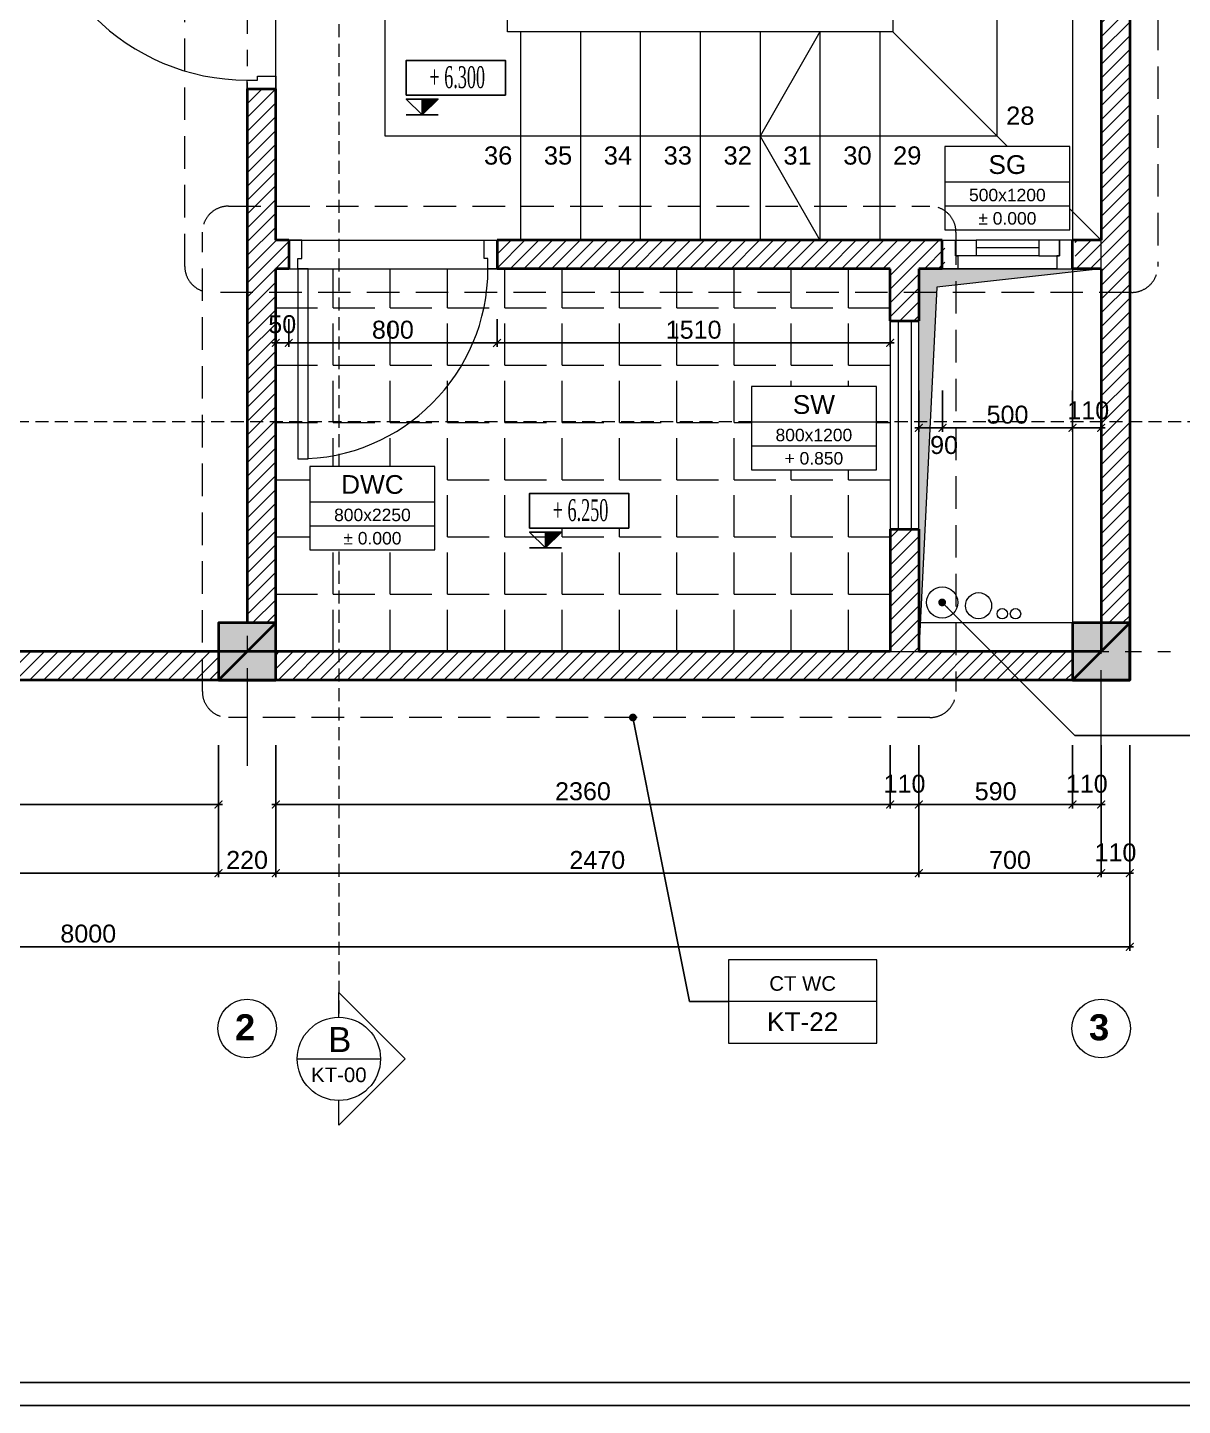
# Model space of a CAD drawing. Header units: millimetres. Extents: x 522695 to 636011, y 461124 to 505319.
# Drawn here: x 553908 to 558343, y 461124 to 466416 of the extents above; entities that cross this region are included whole.
import ezdxf
from ezdxf.enums import TextEntityAlignment as Align

# ---------------------------------------------------------------- set-up
doc = ezdxf.new("R2010")
doc.units = ezdxf.units.MM
doc.header["$LTSCALE"] = 500
doc.header["$MEASUREMENT"] = 0
doc.linetypes.add('CENTER2', pattern=[1.125, 0.75, -0.125, 0.125, -0.125])
doc.linetypes.add('DASHED2', pattern=[0.375, 0.25, -0.125])
doc.layers.get('0').update_dxf_attribs({"linetype": 'CONTINUOUS'})
doc.layers.get('DEFPOINTS').update_dxf_attribs({"color": 250, "linetype": 'CONTINUOUS'})
for name, color, linetype, lineweight in [('DH_CAT', 3, 'CONTINUOUS', 35), ('DH_HATCH', 250, 'CONTINUOUS', 5), ('DH_KHUAT', 149, 'DASHED2', 9), ('DH_KTHUOC', 8, 'CONTINUOUS', 5), ('DH_NOITHAT', 252, 'CONTINUOUS', 9), ('DH_TEXT', 4, 'CONTINUOUS', 13), ('DH_THAY', 4, 'CONTINUOUS', 13), ('DH_TRUC', 251, 'CENTER2', 5), ('TEXT', 3, 'CONTINUOUS', 25)]:
    doc.layers.add(name, color=color, linetype=linetype, lineweight=lineweight)
doc.layers.add('E_Thay', color=33, linetype='CONTINUOUS')
doc.layers.add('IN', color=5, linetype='CONTINUOUS')
doc.styles.add('arial', font='arial.ttf')
doc.styles.add('DH_ARIAL_B', font='arialbd.ttf')
doc.styles.add('DH_KITHUOC', font='arial.ttf')
doc.styles.add('ROMANSssss', font='vntimeh.shx', dxfattribs={"width": 0.55})
doc.dimstyles.new('DH_100s', dxfattribs={"dimtxt": 230, "dimasz": 100, "dimexe": 50, "dimexo": 0, "dimgap": 50, "dimtad": 1, "dimdec": 0, "dimzin": 0, "dimdsep": 46, "dimtxsty": 'DH_KITHUOC', "dimblk1": 'ARCHTICK', "dimblk2": 'ARCHTICK', "dimsah": 1, "dimcen": 90, "dimdle": 50, "dimclrd": 8, "dimclre": 8, "dimclrt": 4, "dimadec": 0, "dimazin": 0, "dimtfac": 100, "dimtdec": 0, "dimtofl": 0, "dimtmove": 2, "dimatfit": 3, "dimldrblk": 'ARCHTICK', "dimfxl": 1, "dimtolj": 2, "dimtzin": 0, "dimarcsym": 0})

# ---------------------------------------------------------------- blocks, each defined once
blk = doc.blocks.new('KHUNGTEN_A3')
at = {"color": 3}
blk.add_lwpolyline([(0, 14850), (21000, 14850), (21000, 0), (0, 0)], close=True, dxfattribs=at)
blk.add_lwpolyline([(379.8, 14704), (20854, 14704), (20854, 146), (379.8, 146)], close=True)
blk = doc.blocks.new('*U17')
for p, q in [((-900, 0), (-900, -110)), ((0, 0), (0, -110))]:
    blk.add_line(p, q)
for points in [[(-35, 0), (-35, 830), (-75, 830), (-75, 0)], [(-865, -40), (-850, -40), (-850, -110), (-900, -110), (-900, 0), (-865, 0)], [(-35, -40), (-50, -40), (-50, -110), (0, -110), (0, 0), (-35, 0)]]:
    blk.add_lwpolyline(points, close=True)
at = {"color": 8}
blk.add_arc((-35, 0), 830, 90, 180, dxfattribs=at)
blk = doc.blocks.new('*U24')
for p, q in [((60, -110.4), (440, -110.4)), ((500, -110.4), (500, -220.4))]:
    blk.add_line(p, q)
at = {"color": 8}
for p, q in [((130, -160.4), (370, -160.4)), ((130, -190.4), (370, -190.4)), ((130, -220.4), (370, -220.4))]:
    blk.add_line(p, q, dxfattribs=at)
for points in [[(50, -160.4), (60, -160.4), (60, -110.4), (0, -110.4), (0, -220.4), (50, -220.4)], [(450, -160.4), (440, -160.4), (440, -110.4), (500, -110.4), (500, -220.4), (450, -220.4)]]:
    blk.add_lwpolyline(points, close=True)
for points in [[(50, -160.4), (50, -220.4), (130, -220.4), (130, -160.4)], [(450, -160.4), (450, -220.4), (370, -220.4), (370, -160.4)]]:
    blk.add_lwpolyline(points, close=True, dxfattribs=at)
blk = doc.blocks.new('*U15')
for p, q in [((-800, 0), (-800, -110)), ((0, 0), (0, -110))]:
    blk.add_line(p, q)
for points in [[(-35, 0), (-35, 730), (-75, 730), (-75, 0)], [(-765, -40), (-750, -40), (-750, -110), (-800, -110), (-800, 0), (-765, 0)], [(-35, -40), (-50, -40), (-50, -110), (0, -110), (0, 0), (-35, 0)]]:
    blk.add_lwpolyline(points, close=True)
at = {"color": 8}
blk.add_arc((-35, 0), 730, 90, 180, dxfattribs=at)
blk = doc.blocks.new('cot220')
at = {"layer": 'DH_HATCH'}
blk.add_hatch(color=256, dxfattribs=at).paths.add_polyline_path([(-110, -110), (110, -110), (110, 110), (-110, 110)])
at = {"layer": 'DH_CAT'}
blk.add_lwpolyline([(-110, -110), (110, -110), (110, 110), (-110, 110)], close=True, dxfattribs=at)
blk.add_lwpolyline([(110, 110), (-110, -110)], dxfattribs=at)
blk = doc.blocks.new('_ARCHTICK')
at = {"color": 0, "linetype": 'ByBlock', "const_width": 0.15}
blk.add_lwpolyline([(-0.5, -0.5), (0.5, 0.5)], dxfattribs=at)
blk = doc.blocks.new('*D497')
at = {"layer": 'DEFPOINTS', "color": 0, "transparency": 16777216}
for p in [(551160.8, 463660.4), (554640.8, 463660.4), (554640.8, 463432.5)]:
    blk.add_point(p, dxfattribs=at)
at = {"layer": 'DH_KTHUOC', "color": 8, "lineweight": -2, "transparency": 16777216}
for p, q in [((551160.8, 463660.4), (551160.8, 463417.5)), ((554640.8, 463660.4), (554640.8, 463417.5)), ((551145.8, 463432.5), (554655.8, 463432.5))]:
    blk.add_line(p, q, dxfattribs=at)
at = {"layer": 'DH_KTHUOC', "color": 8, "lineweight": -2, "transparency": 16777216, "xscale": 30, "yscale": 30, "zscale": 30, "rotation": 180}
blk.add_blockref('_ARCHTICK', (551160.8, 463432.5), dxfattribs=at)
at = {"layer": 'DH_KTHUOC', "color": 8, "lineweight": -2, "transparency": 16777216, "xscale": 30, "yscale": 30, "zscale": 30}
blk.add_blockref('_ARCHTICK', (554640.8, 463432.5), dxfattribs=at)
at = {"layer": 'DH_KTHUOC', "color": 4, "transparency": 16777216, "insert": (552900.8, 463482.8), "char_height": 69, "attachment_point": 5, "style": 'DH_KITHUOC'}
blk.add_mtext('\\A2;3480', dxfattribs=at)
blk = doc.blocks.new('*D498')
at = {"layer": 'DEFPOINTS', "color": 0, "transparency": 16777216}
for p in [(554640.8, 463660.4), (554860.8, 463660.4), (554860.8, 463168.6)]:
    blk.add_point(p, dxfattribs=at)
at = {"layer": 'DH_KTHUOC', "color": 8, "lineweight": -2, "transparency": 16777216}
for p, q in [((554640.8, 463660.4), (554640.8, 463153.6)), ((554860.8, 463660.4), (554860.8, 463153.6)), ((554625.8, 463168.6), (554875.8, 463168.6))]:
    blk.add_line(p, q, dxfattribs=at)
at = {"layer": 'DH_KTHUOC', "color": 8, "lineweight": -2, "transparency": 16777216, "xscale": 30, "yscale": 30, "zscale": 30, "rotation": 180}
blk.add_blockref('_ARCHTICK', (554640.8, 463168.6), dxfattribs=at)
at = {"layer": 'DH_KTHUOC', "color": 8, "lineweight": -2, "transparency": 16777216, "xscale": 30, "yscale": 30, "zscale": 30}
blk.add_blockref('_ARCHTICK', (554860.8, 463168.6), dxfattribs=at)
at = {"layer": 'DH_KTHUOC', "color": 4, "transparency": 16777216, "insert": (554750.8, 463218.9), "char_height": 69, "attachment_point": 5, "style": 'DH_KITHUOC'}
blk.add_mtext('\\A2;220', dxfattribs=at)
blk = doc.blocks.new('*D499')
at = {"layer": 'DEFPOINTS', "color": 0, "transparency": 16777216}
for p in [(554860.8, 463660.4), (557220.8, 463660.4), (557220.8, 463432.5)]:
    blk.add_point(p, dxfattribs=at)
at = {"layer": 'DH_KTHUOC', "color": 8, "lineweight": -2, "transparency": 16777216}
for p, q in [((554860.8, 463660.4), (554860.8, 463417.5)), ((557220.8, 463660.4), (557220.8, 463417.5)), ((554845.8, 463432.5), (557235.8, 463432.5))]:
    blk.add_line(p, q, dxfattribs=at)
at = {"layer": 'DH_KTHUOC', "color": 8, "lineweight": -2, "transparency": 16777216, "xscale": 30, "yscale": 30, "zscale": 30, "rotation": 180}
blk.add_blockref('_ARCHTICK', (554860.8, 463432.5), dxfattribs=at)
at = {"layer": 'DH_KTHUOC', "color": 8, "lineweight": -2, "transparency": 16777216, "xscale": 30, "yscale": 30, "zscale": 30}
blk.add_blockref('_ARCHTICK', (557220.8, 463432.5), dxfattribs=at)
at = {"layer": 'DH_KTHUOC', "color": 4, "transparency": 16777216, "insert": (556040.8, 463482.8), "char_height": 69, "attachment_point": 5, "style": 'DH_KITHUOC'}
blk.add_mtext('\\A2;2360', dxfattribs=at)
blk = doc.blocks.new('*D500')
at = {"layer": 'DEFPOINTS', "color": 0, "transparency": 16777216}
for p in [(557220.8, 463660.4), (557330.8, 463660.4), (557330.8, 463432.5)]:
    blk.add_point(p, dxfattribs=at)
at = {"layer": 'DH_KTHUOC', "color": 8, "lineweight": -2, "transparency": 16777216}
for p, q in [((557220.8, 463660.4), (557220.8, 463417.5)), ((557330.8, 463660.4), (557330.8, 463417.5)), ((557205.8, 463432.5), (557345.8, 463432.5))]:
    blk.add_line(p, q, dxfattribs=at)
at = {"layer": 'DH_KTHUOC', "color": 8, "lineweight": -2, "transparency": 16777216, "xscale": 30, "yscale": 30, "zscale": 30, "rotation": 180}
blk.add_blockref('_ARCHTICK', (557220.8, 463432.5), dxfattribs=at)
at = {"layer": 'DH_KTHUOC', "color": 8, "lineweight": -2, "transparency": 16777216, "xscale": 30, "yscale": 30, "zscale": 30}
blk.add_blockref('_ARCHTICK', (557330.8, 463432.5), dxfattribs=at)
at = {"layer": 'DH_KTHUOC', "color": 4, "transparency": 16777216, "insert": (557275.8, 463511.6), "char_height": 69, "attachment_point": 5, "style": 'DH_KITHUOC'}
blk.add_mtext('\\A2;110', dxfattribs=at)
blk = doc.blocks.new('*D501')
at = {"layer": 'DEFPOINTS', "color": 0, "transparency": 16777216}
for p in [(557330.8, 463660.4), (557920.8, 463660.4), (557920.8, 463432.5)]:
    blk.add_point(p, dxfattribs=at)
at = {"layer": 'DH_KTHUOC', "color": 8, "lineweight": -2, "transparency": 16777216}
for p, q in [((557330.8, 463660.4), (557330.8, 463417.5)), ((557920.8, 463660.4), (557920.8, 463417.5)), ((557315.8, 463432.5), (557935.8, 463432.5))]:
    blk.add_line(p, q, dxfattribs=at)
at = {"layer": 'DH_KTHUOC', "color": 8, "lineweight": -2, "transparency": 16777216, "xscale": 30, "yscale": 30, "zscale": 30, "rotation": 180}
blk.add_blockref('_ARCHTICK', (557330.8, 463432.5), dxfattribs=at)
at = {"layer": 'DH_KTHUOC', "color": 8, "lineweight": -2, "transparency": 16777216, "xscale": 30, "yscale": 30, "zscale": 30}
blk.add_blockref('_ARCHTICK', (557920.8, 463432.5), dxfattribs=at)
at = {"layer": 'DH_KTHUOC', "color": 4, "transparency": 16777216, "insert": (557625.8, 463482.8), "char_height": 69, "attachment_point": 5, "style": 'DH_KITHUOC'}
blk.add_mtext('\\A2;590', dxfattribs=at)
blk = doc.blocks.new('*D502')
at = {"layer": 'DEFPOINTS', "color": 0, "transparency": 16777216}
for p in [(557920.8, 463660.4), (558030.8, 463660.4), (558030.8, 463432.5)]:
    blk.add_point(p, dxfattribs=at)
at = {"layer": 'DH_KTHUOC', "color": 8, "lineweight": -2, "transparency": 16777216}
for p, q in [((557920.8, 463660.4), (557920.8, 463417.5)), ((558030.8, 463660.4), (558030.8, 463417.5)), ((557905.8, 463432.5), (558045.8, 463432.5))]:
    blk.add_line(p, q, dxfattribs=at)
at = {"layer": 'DH_KTHUOC', "color": 8, "lineweight": -2, "transparency": 16777216, "xscale": 30, "yscale": 30, "zscale": 30, "rotation": 180}
blk.add_blockref('_ARCHTICK', (557920.8, 463432.5), dxfattribs=at)
at = {"layer": 'DH_KTHUOC', "color": 8, "lineweight": -2, "transparency": 16777216, "xscale": 30, "yscale": 30, "zscale": 30}
blk.add_blockref('_ARCHTICK', (558030.8, 463432.5), dxfattribs=at)
at = {"layer": 'DH_KTHUOC', "color": 4, "transparency": 16777216, "insert": (557975.8, 463511.6), "char_height": 69, "attachment_point": 5, "style": 'DH_KITHUOC'}
blk.add_mtext('\\A2;110', dxfattribs=at)
blk = doc.blocks.new('*D503')
at = {"layer": 'DEFPOINTS', "color": 0, "transparency": 16777216}
for p in [(558030.8, 463660.4), (558140.8, 463660.4), (558140.8, 463168.6)]:
    blk.add_point(p, dxfattribs=at)
at = {"layer": 'DH_KTHUOC', "color": 8, "lineweight": -2, "transparency": 16777216}
for p, q in [((558030.8, 463660.4), (558030.8, 463153.6)), ((558140.8, 463660.4), (558140.8, 463153.6)), ((558015.8, 463168.6), (558155.8, 463168.6))]:
    blk.add_line(p, q, dxfattribs=at)
at = {"layer": 'DH_KTHUOC', "color": 8, "lineweight": -2, "transparency": 16777216, "xscale": 30, "yscale": 30, "zscale": 30, "rotation": 180}
blk.add_blockref('_ARCHTICK', (558030.8, 463168.6), dxfattribs=at)
at = {"layer": 'DH_KTHUOC', "color": 8, "lineweight": -2, "transparency": 16777216, "xscale": 30, "yscale": 30, "zscale": 30}
blk.add_blockref('_ARCHTICK', (558140.8, 463168.6), dxfattribs=at)
at = {"layer": 'DH_KTHUOC', "color": 4, "transparency": 16777216, "insert": (558085.8, 463247.8), "char_height": 69, "attachment_point": 5, "style": 'DH_KITHUOC'}
blk.add_mtext('\\A2;110', dxfattribs=at)
blk = doc.blocks.new('*D504')
at = {"layer": 'DEFPOINTS', "color": 0, "transparency": 16777216}
for p in [(550140.8, 463660.4), (558140.8, 463660.4), (550140.8, 462885.8)]:
    blk.add_point(p, dxfattribs=at)
at = {"layer": 'DH_KTHUOC', "color": 8, "lineweight": -2, "transparency": 16777216}
for p, q in [((550140.8, 463660.4), (550140.8, 462870.8)), ((558140.8, 463660.4), (558140.8, 462870.8)), ((558155.8, 462885.8), (550125.8, 462885.8))]:
    blk.add_line(p, q, dxfattribs=at)
at = {"layer": 'DH_KTHUOC', "color": 8, "lineweight": -2, "transparency": 16777216, "xscale": 30, "yscale": 30, "zscale": 30, "rotation": 180}
blk.add_blockref('_ARCHTICK', (550140.8, 462885.8), dxfattribs=at)
at = {"layer": 'DH_KTHUOC', "color": 8, "lineweight": -2, "transparency": 16777216, "xscale": 30, "yscale": 30, "zscale": 30}
blk.add_blockref('_ARCHTICK', (558140.8, 462885.8), dxfattribs=at)
at = {"layer": 'DH_KTHUOC', "color": 4, "transparency": 16777216, "insert": (554140.8, 462936), "char_height": 69, "attachment_point": 5, "style": 'DH_KITHUOC'}
blk.add_mtext('\\A2;8000', dxfattribs=at)
blk = doc.blocks.new('*D505')
at = {"layer": 'DEFPOINTS', "color": 0, "transparency": 16777216}
for p in [(550360.8, 463660.4), (554640.8, 463660.4), (554640.8, 463168.6)]:
    blk.add_point(p, dxfattribs=at)
at = {"layer": 'DH_KTHUOC', "color": 8, "lineweight": -2, "transparency": 16777216}
for p, q in [((550360.8, 463660.4), (550360.8, 463153.6)), ((554640.8, 463660.4), (554640.8, 463153.6)), ((550345.8, 463168.6), (554655.8, 463168.6))]:
    blk.add_line(p, q, dxfattribs=at)
at = {"layer": 'DH_KTHUOC', "color": 8, "lineweight": -2, "transparency": 16777216, "xscale": 30, "yscale": 30, "zscale": 30, "rotation": 180}
blk.add_blockref('_ARCHTICK', (550360.8, 463168.6), dxfattribs=at)
at = {"layer": 'DH_KTHUOC', "color": 8, "lineweight": -2, "transparency": 16777216, "xscale": 30, "yscale": 30, "zscale": 30}
blk.add_blockref('_ARCHTICK', (554640.8, 463168.6), dxfattribs=at)
at = {"layer": 'DH_KTHUOC', "color": 4, "transparency": 16777216, "insert": (552500.8, 463218.9), "char_height": 69, "attachment_point": 5, "style": 'DH_KITHUOC'}
blk.add_mtext('\\A2;4280', dxfattribs=at)
blk = doc.blocks.new('*D506')
at = {"layer": 'DEFPOINTS', "color": 0, "transparency": 16777216}
for p in [(554860.8, 463660.4), (557330.8, 463660.4), (557330.8, 463168.6)]:
    blk.add_point(p, dxfattribs=at)
at = {"layer": 'DH_KTHUOC', "color": 8, "lineweight": -2, "transparency": 16777216}
for p, q in [((554860.8, 463660.4), (554860.8, 463153.6)), ((557330.8, 463660.4), (557330.8, 463153.6)), ((554845.8, 463168.6), (557345.8, 463168.6))]:
    blk.add_line(p, q, dxfattribs=at)
at = {"layer": 'DH_KTHUOC', "color": 8, "lineweight": -2, "transparency": 16777216, "xscale": 30, "yscale": 30, "zscale": 30, "rotation": 180}
blk.add_blockref('_ARCHTICK', (554860.8, 463168.6), dxfattribs=at)
at = {"layer": 'DH_KTHUOC', "color": 8, "lineweight": -2, "transparency": 16777216, "xscale": 30, "yscale": 30, "zscale": 30}
blk.add_blockref('_ARCHTICK', (557330.8, 463168.6), dxfattribs=at)
at = {"layer": 'DH_KTHUOC', "color": 4, "transparency": 16777216, "insert": (556095.8, 463218.9), "char_height": 69, "attachment_point": 5, "style": 'DH_KITHUOC'}
blk.add_mtext('\\A2;2470', dxfattribs=at)
blk = doc.blocks.new('*D507')
at = {"layer": 'DEFPOINTS', "color": 0, "transparency": 16777216}
for p in [(557330.8, 463660.4), (558030.8, 463660.4), (558030.8, 463168.6)]:
    blk.add_point(p, dxfattribs=at)
at = {"layer": 'DH_KTHUOC', "color": 8, "lineweight": -2, "transparency": 16777216}
for p, q in [((557330.8, 463660.4), (557330.8, 463153.6)), ((558030.8, 463660.4), (558030.8, 463153.6)), ((557315.8, 463168.6), (558045.8, 463168.6))]:
    blk.add_line(p, q, dxfattribs=at)
at = {"layer": 'DH_KTHUOC', "color": 8, "lineweight": -2, "transparency": 16777216, "xscale": 30, "yscale": 30, "zscale": 30, "rotation": 180}
blk.add_blockref('_ARCHTICK', (557330.8, 463168.6), dxfattribs=at)
at = {"layer": 'DH_KTHUOC', "color": 8, "lineweight": -2, "transparency": 16777216, "xscale": 30, "yscale": 30, "zscale": 30}
blk.add_blockref('_ARCHTICK', (558030.8, 463168.6), dxfattribs=at)
at = {"layer": 'DH_KTHUOC', "color": 4, "transparency": 16777216, "insert": (557680.8, 463218.9), "char_height": 69, "attachment_point": 5, "style": 'DH_KITHUOC'}
blk.add_mtext('\\A2;700', dxfattribs=at)
blk = doc.blocks.new('*D508')
at = {"layer": 'DEFPOINTS', "color": 0, "transparency": 16777216}
for p in [(554860.8, 465296.6), (554910.8, 465296.6), (554910.8, 465205.3)]:
    blk.add_point(p, dxfattribs=at)
at = {"layer": 'DH_KTHUOC', "color": 8, "lineweight": -2, "transparency": 16777216}
for p, q in [((554860.8, 465296.6), (554860.8, 465190.3)), ((554910.8, 465296.6), (554910.8, 465190.3)), ((554845.8, 465205.3), (554925.8, 465205.3))]:
    blk.add_line(p, q, dxfattribs=at)
at = {"layer": 'DH_KTHUOC', "color": 8, "lineweight": -2, "transparency": 16777216, "xscale": 30, "yscale": 30, "zscale": 30, "rotation": 180}
blk.add_blockref('_ARCHTICK', (554860.8, 465205.3), dxfattribs=at)
at = {"layer": 'DH_KTHUOC', "color": 8, "lineweight": -2, "transparency": 16777216, "xscale": 30, "yscale": 30, "zscale": 30}
blk.add_blockref('_ARCHTICK', (554910.8, 465205.3), dxfattribs=at)
at = {"layer": 'DH_KTHUOC', "color": 4, "transparency": 16777216, "insert": (554885.8, 465276.6), "char_height": 69, "attachment_point": 5, "style": 'DH_KITHUOC'}
blk.add_mtext('\\A2;50', dxfattribs=at)
blk = doc.blocks.new('*D509')
at = {"layer": 'DEFPOINTS', "color": 0, "transparency": 16777216}
for p in [(554910.8, 465296.6), (555710.8, 465296.6), (555710.8, 465205.3)]:
    blk.add_point(p, dxfattribs=at)
at = {"layer": 'DH_KTHUOC', "color": 8, "lineweight": -2, "transparency": 16777216}
for p, q in [((554910.8, 465296.6), (554910.8, 465190.3)), ((555710.8, 465296.6), (555710.8, 465190.3)), ((554895.8, 465205.3), (555725.8, 465205.3))]:
    blk.add_line(p, q, dxfattribs=at)
at = {"layer": 'DH_KTHUOC', "color": 8, "lineweight": -2, "transparency": 16777216, "xscale": 30, "yscale": 30, "zscale": 30, "rotation": 180}
blk.add_blockref('_ARCHTICK', (554910.8, 465205.3), dxfattribs=at)
at = {"layer": 'DH_KTHUOC', "color": 8, "lineweight": -2, "transparency": 16777216, "xscale": 30, "yscale": 30, "zscale": 30}
blk.add_blockref('_ARCHTICK', (555710.8, 465205.3), dxfattribs=at)
at = {"layer": 'DH_KTHUOC', "color": 4, "transparency": 16777216, "insert": (555310.8, 465255.5), "char_height": 69, "attachment_point": 5, "style": 'DH_KITHUOC'}
blk.add_mtext('\\A2;800', dxfattribs=at)
blk = doc.blocks.new('*D510')
at = {"layer": 'DEFPOINTS', "color": 0, "transparency": 16777216}
for p in [(555710.8, 465296.6), (557220.8, 465296.6), (557220.8, 465205.3)]:
    blk.add_point(p, dxfattribs=at)
at = {"layer": 'DH_KTHUOC', "color": 8, "lineweight": -2, "transparency": 16777216}
for p, q in [((555710.8, 465296.6), (555710.8, 465190.3)), ((557220.8, 465296.6), (557220.8, 465190.3)), ((555695.8, 465205.3), (557235.8, 465205.3))]:
    blk.add_line(p, q, dxfattribs=at)
at = {"layer": 'DH_KTHUOC', "color": 8, "lineweight": -2, "transparency": 16777216, "xscale": 30, "yscale": 30, "zscale": 30, "rotation": 180}
blk.add_blockref('_ARCHTICK', (555710.8, 465205.3), dxfattribs=at)
at = {"layer": 'DH_KTHUOC', "color": 8, "lineweight": -2, "transparency": 16777216, "xscale": 30, "yscale": 30, "zscale": 30}
blk.add_blockref('_ARCHTICK', (557220.8, 465205.3), dxfattribs=at)
at = {"layer": 'DH_KTHUOC', "color": 4, "transparency": 16777216, "insert": (556465.8, 465255.5), "char_height": 69, "attachment_point": 5, "style": 'DH_KITHUOC'}
blk.add_mtext('\\A2;1510', dxfattribs=at)
blk = doc.blocks.new('*D511')
at = {"layer": 'DEFPOINTS', "color": 0, "transparency": 16777216}
for p in [(557921.5, 465022.4), (558031.2, 465022.4), (557921.5, 464879)]:
    blk.add_point(p, dxfattribs=at)
at = {"layer": 'DH_KTHUOC', "color": 8, "lineweight": -2, "transparency": 16777216}
for p, q in [((557921.5, 465022.4), (557921.5, 464864)), ((558031.2, 465022.4), (558031.2, 464864)), ((558046.2, 464879), (557906.5, 464879))]:
    blk.add_line(p, q, dxfattribs=at)
at = {"layer": 'DH_KTHUOC', "color": 8, "lineweight": -2, "transparency": 16777216, "xscale": 30, "yscale": 30, "zscale": 30, "rotation": 180}
blk.add_blockref('_ARCHTICK', (557921.5, 464879), dxfattribs=at)
at = {"layer": 'DH_KTHUOC', "color": 8, "lineweight": -2, "transparency": 16777216, "xscale": 30, "yscale": 30, "zscale": 30}
blk.add_blockref('_ARCHTICK', (558031.2, 464879), dxfattribs=at)
at = {"layer": 'DH_KTHUOC', "color": 4, "transparency": 16777216, "insert": (557981.4, 464945.8), "char_height": 69, "attachment_point": 5, "style": 'DH_KITHUOC'}
blk.add_mtext('\\A2;110', dxfattribs=at)
blk = doc.blocks.new('*D512')
at = {"layer": 'DEFPOINTS', "color": 0, "transparency": 16777216}
for p in [(557421.2, 465022.4), (557921.5, 465022.4), (557421.2, 464879)]:
    blk.add_point(p, dxfattribs=at)
at = {"layer": 'DH_KTHUOC', "color": 8, "lineweight": -2, "transparency": 16777216}
for p, q in [((557421.2, 465022.4), (557421.2, 464864)), ((557921.5, 465022.4), (557921.5, 464864)), ((557936.5, 464879), (557406.2, 464879))]:
    blk.add_line(p, q, dxfattribs=at)
at = {"layer": 'DH_KTHUOC', "color": 8, "lineweight": -2, "transparency": 16777216, "xscale": 30, "yscale": 30, "zscale": 30, "rotation": 180}
blk.add_blockref('_ARCHTICK', (557421.2, 464879), dxfattribs=at)
at = {"layer": 'DH_KTHUOC', "color": 8, "lineweight": -2, "transparency": 16777216, "xscale": 30, "yscale": 30, "zscale": 30}
blk.add_blockref('_ARCHTICK', (557921.5, 464879), dxfattribs=at)
at = {"layer": 'DH_KTHUOC', "color": 4, "transparency": 16777216, "insert": (557671.4, 464929.3), "char_height": 69, "attachment_point": 5, "style": 'DH_KITHUOC'}
blk.add_mtext('\\A2;500', dxfattribs=at)
blk = doc.blocks.new('*D513')
at = {"layer": 'DEFPOINTS', "color": 0, "transparency": 16777216}
for p in [(557330.8, 465022.4), (557421.2, 465022.4), (557330.8, 464879)]:
    blk.add_point(p, dxfattribs=at)
at = {"layer": 'DH_KTHUOC', "color": 8, "lineweight": -2, "transparency": 16777216}
for p, q in [((557330.8, 465022.4), (557330.8, 464864)), ((557421.2, 465022.4), (557421.2, 464864)), ((557436.2, 464879), (557315.8, 464879))]:
    blk.add_line(p, q, dxfattribs=at)
at = {"layer": 'DH_KTHUOC', "color": 8, "lineweight": -2, "transparency": 16777216, "xscale": 30, "yscale": 30, "zscale": 30, "rotation": 180}
blk.add_blockref('_ARCHTICK', (557330.8, 464879), dxfattribs=at)
at = {"layer": 'DH_KTHUOC', "color": 8, "lineweight": -2, "transparency": 16777216, "xscale": 30, "yscale": 30, "zscale": 30}
blk.add_blockref('_ARCHTICK', (557421.2, 464879), dxfattribs=at)
at = {"layer": 'DH_KTHUOC', "color": 4, "transparency": 16777216, "insert": (557427.8, 464812.6), "char_height": 69, "attachment_point": 5, "style": 'DH_KITHUOC'}
blk.add_mtext('\\A2;90', dxfattribs=at)
blk = doc.blocks.new('CosSan')
at = {"lineweight": 25}
blk.add_hatch(color=8, dxfattribs=at).paths.add_polyline_path([(160, 160), (0, 160), (0, 0)])
at = {"color": 8, "lineweight": 25}
for p, q in [((0, 0), (0, 160)), ((-160, 0), (160, 0))]:
    blk.add_line(p, q, dxfattribs=at)
blk.add_lwpolyline([(0, 0), (-160, 160), (160, 160)], close=True, dxfattribs=at)
at = {"color": 8}
blk.add_wipeout([(-161, 550), (-161, 200), (839, 200), (839, 550)], dxfattribs=at).dxf.layer = 'E_Thay'
at = {"color": 8, "lineweight": 25}
blk.add_lwpolyline([(-161, 200), (839, 200), (839, 550), (-161, 550)], close=True, dxfattribs=at)
at = {"layer": 'E_Thay', "color": 8, "lineweight": 25}
blk.add_line((-160, 160), (160, 160), dxfattribs=at)
at = {"style": 'ROMANSssss', "width": 0.55}
blk.add_attdef('%%P0,000', text='', height=220, dxfattribs=at).set_placement((353, 271), align=Align.CENTER)
blk = doc.blocks.new('*U210')
at = {"color": 250, "linetype": 'DASHED2', "ltscale": 0.5}
blk.add_lwpolyline([(12098.5, 0), (-118.2, 0)], dxfattribs=at)
at = {"style": 'arial'}
for p in [(-318.2, -135.2), (12416.7, -135.2)]:
    blk.add_attdef('KH', text='', height=70, dxfattribs=at).set_placement(p, align=Align.BOTTOM_CENTER)
blk = doc.blocks.new('*U212')
at = {"color": 8}
for points in [[(0, -7111.6), (0, -6993.4), (318.2, -7311.6), (0, -7629.8), (0, -7511.6)], [(-200, -7311.6), (200, -7311.6)]]:
    blk.add_lwpolyline(points, dxfattribs=at)
blk.add_circle((0, -7311.6), 200, dxfattribs=at)
at = {"layer": 'DH_KHUAT', "color": 250, "linetype": 'DASHED2', "ltscale": 0.5}
blk.add_lwpolyline([(0, 0), (0, -7111.6)], dxfattribs=at)
at = {"style": 'arial'}
blk.add_text('B', height=120, dxfattribs=at).set_placement((4.1, -7218.9), align=Align.MIDDLE_CENTER)
for p in [(0, 185.6), (0, -7444.2)]:
    blk.add_attdef('KYHIEU', text='', height=70, dxfattribs=at).set_placement(p, align=Align.BOTTOM_CENTER)
blk = doc.blocks.new('CUA')
blk.add_wipeout([(0, 400), (600, 400), (600, 0), (0, 0)]).dxf.layer = 'DH_KTHUOC'
at = {"layer": 'DH_KTHUOC'}
blk.add_lwpolyline([(0, 0), (600, 0), (600, 400), (0, 400)], close=True, dxfattribs=at)
for points in [[(0, 230), (600, 230)], [(0, 115), (600, 115)]]:
    blk.add_lwpolyline(points, dxfattribs=at)
at = {"layer": 'DH_KTHUOC', "style": 'arial'}
for tag, height, p in [('CUA', 90, (300, 268.6)), ('KICHTHUOC', 60, (300, 137.4)), ('COS', 60, (300, 25.5))]:
    blk.add_attdef(tag, text='', height=height, dxfattribs=at).set_placement(p, align=Align.CENTER)
blk = doc.blocks.new('CHITIET')
blk.add_wipeout([(711.8, 400), (0, 400), (0, 0), (711.8, 0)]).dxf.layer = 'DH_KTHUOC'
at = {"layer": 'DH_KTHUOC'}
blk.add_lwpolyline([(0, 0), (711.8, 0), (711.8, 400), (0, 400)], close=True, dxfattribs=at)
blk.add_lwpolyline([(711.8, 200), (0, 200)], dxfattribs=at)
at = {"layer": 'DH_KTHUOC', "style": 'arial'}
for tag, height, p in [('CHITIET', 70, (355.9, 251.6)), ('BANVE', 90, (355.9, 57.7))]:
    blk.add_attdef(tag, text='', height=height, dxfattribs=at).set_placement(p, align=Align.CENTER)

msp = doc.modelspace()

# ---------------------------------------------------------------- hatches: boundary and pattern name
at = {"layer": 'DH_HATCH'}
h = msp.add_hatch(dxfattribs=at)
h.set_pattern_fill('ANSI31', color=256, scale=300, style=0)
h.set_pattern_definition([(45, (456063.38, 481616.352), (-26.516504, 26.516504), [])])
h.paths.add_polyline_path([(550140.8, 466859.8), (550091.2, 466859.8), (550091.2, 466219.8), (550140.8, 466219.8)])
h.paths.add_polyline_path([(550140.8, 464619.8), (550091.2, 464619.8), (550091.2, 464019.8), (550140.8, 464019.8)])
h.paths.add_polyline_path([(550140.8, 464019.8), (550091.2, 464019.8), (550091.2, 463909.8), (550140.8, 463909.8)])
h.paths.add_polyline_path([(550360.8, 467299.8), (550940.8, 467299.8), (550940.8, 467409.8), (550140.8, 467409.8), (550140.8, 466219.8), (550360.8, 466219.8)])
h.paths.add_polyline_path([(550360.8, 464619.8), (550140.8, 464619.8), (550140.8, 463909.8), (550940.8, 463909.8), (550940.8, 464019.8), (550360.8, 464019.8)])
h.paths.add_polyline_path([(554640.8, 464019.8), (551160.8, 464019.8), (551160.8, 463909.8), (554640.8, 463909.8)])
h.paths.add_polyline_path([(554860.8, 465489.8), (554910.8, 465489.8), (554910.8, 465599.8), (554860.8, 465599.8), (554860.8, 466179.8), (554750.8, 466179.8), (554750.8, 464129.8), (554860.8, 464129.8)])
h.paths.add_polyline_path([(557920.8, 464019.8), (557330.8, 464019.8), (557330.8, 464489.8), (557220.8, 464489.8), (557220.8, 464019.8), (554860.8, 464019.8), (554860.8, 463909.8), (557920.8, 463909.8)])
h.paths.add_polyline_path([(557430.8, 465599.8), (555710.8, 465599.8), (555710.8, 465489.8), (557220.8, 465489.8), (557220.8, 465289.8), (557330.8, 465289.8), (557330.8, 465489.8), (557430.8, 465489.8)])
h.paths.add_polyline_path([(558140.8, 467189.8), (558030.8, 467189.8), (558030.8, 465599.8), (557930.8, 465599.8), (557930.8, 465489.8), (558030.8, 465489.8), (558030.8, 464129.8), (558140.8, 464129.8)])
h.paths.add_polyline_path([(557920.8, 467409.8), (554860.8, 467409.8), (554860.8, 467299.8), (557920.8, 467299.8)])
h.paths.add_polyline_path([(554640.8, 467409.8), (551160.8, 467409.8), (551160.8, 467299.8), (554640.8, 467299.8)])
h.paths.add_polyline_path([(554860.8, 467189.8), (554750.8, 467189.8), (554750.8, 467079.8), (554860.8, 467079.8)])
h = msp.add_hatch(dxfattribs=at)
h.set_pattern_fill('ANGLE', color=256, scale=800, style=0)
h.set_pattern_definition([(0, (554860.82, 464019.78), (0, 220), [160, -60]), (90, (554860.82, 464019.78), (-220, 1e-14), [160, -60])])
h.paths.add_polyline_path([(554860.8, 465489.8), (557220.8, 465489.8), (557220.8, 464019.8), (554860.8, 464019.8)])
msp.add_hatch(color=256, dxfattribs=at).paths.add_polyline_path([(557330.8, 464019.8), (557330.8, 465489.8), (558030.8, 465489.8), (557400.5, 465419.5)])

# ---------------------------------------------------------------- linework, layer by layer
at = {"layer": 'DH_CAT'}
for points in [[(550140.8, 466859.8), (550140.8, 467409.8), (558140.8, 467409.8), (558140.8, 463909.8), (550140.8, 463909.8)], [(550360.8, 466219.8), (550360.8, 467299.8), (558030.8, 467299.8), (558030.8, 465599.8)], [(554860.8, 465599.8), (554860.8, 466179.8), (554750.8, 466179.8), (554750.8, 464129.8)], [(554910.8, 465599.8), (554860.8, 465599.8)], [(554910.8, 465599.8), (554910.8, 465489.8)], [(557420.8, 465599.8), (555710.8, 465599.8)], [(555710.8, 465599.8), (555710.8, 465489.8)], [(557420.8, 465489.8), (557420.8, 465599.8)], [(558030.8, 465599.8), (557920.8, 465599.8)], [(557920.8, 465489.8), (557920.8, 465599.8)], [(554910.8, 465489.8), (554860.8, 465489.8)], [(554860.8, 464129.8), (554860.8, 465489.8)], [(557220.8, 465489.8), (555710.8, 465489.8)], [(557220.8, 465289.8), (557220.8, 465489.8)], [(558030.8, 465489.8), (558030.8, 464019.8), (557330.8, 464019.8)], [(557420.8, 465489.8), (557330.8, 465489.8)], [(557330.8, 465489.8), (557330.8, 465289.8)], [(558030.8, 465489.8), (557920.8, 465489.8)], [(557220.8, 465289.8), (557330.8, 465289.8)], [(557220.8, 464019.8), (550360.8, 464019.8), (550360.8, 464619.8)], [(557220.8, 464489.8), (557220.8, 464019.8)], [(557220.8, 464489.8), (557330.8, 464489.8)], [(557330.8, 464489.8), (557330.8, 464019.8)]]:
    msp.add_lwpolyline(points, dxfattribs=at)
at = {"layer": 'DH_HATCH'}
for points in [[(554860.8, 465489.8), (557220.8, 465489.8), (557220.8, 464019.8), (554860.8, 464019.8)], [(557330.8, 464019.8), (557330.8, 465489.8), (558030.8, 465489.8), (557400.5, 465419.5)]]:
    msp.add_lwpolyline(points, close=True, dxfattribs=at)
at = {"layer": 'DH_KTHUOC'}
for points in [[(554860.8, 466179.8), (554860.8, 467189.8)], [(556950.8, 466399.8), (556720.8, 465999.8), (556950.8, 465599.8)], [(554910.8, 465599.8), (555710.8, 465599.8)], [(557921.2, 464129.8), (557330.8, 464129.8)]]:
    msp.add_lwpolyline(points, dxfattribs=at)
msp.add_lwpolyline([(555281.3, 466899.8), (557630.8, 466899.8), (557630.8, 465999.8), (555281.3, 465999.8)], close=True, dxfattribs=at)
for centre, radius in [((557420.5, 464208.5), 60), ((557560.4, 464196), 50), ((557651.3, 464164.9), 20), ((557702.1, 464164.9), 20)]:
    msp.add_circle(centre, radius, dxfattribs=at)
at = {"layer": 'DH_NOITHAT'}
for points in [[(557921.5, 465489.8), (557921.5, 464129.8)], [(557250.8, 465289.8), (557250.8, 464489.8)], [(557300.8, 465289.8), (557300.8, 464489.8)]]:
    msp.add_lwpolyline(points, dxfattribs=at)
at = {"layer": 'DH_THAY'}
msp.add_lwpolyline([(555750.8, 466499.8), (557230.8, 466499.8), (557230.8, 466399.8), (555750.8, 466399.8)], close=True, dxfattribs=at)
for points in [[(555800.8, 466399.8), (555800.8, 465599.8)], [(556030.8, 466399.8), (556030.8, 465599.8)], [(556260.8, 466399.8), (556260.8, 465599.8)], [(556490.8, 466399.8), (556490.8, 465599.8)], [(556720.8, 466399.8), (556720.8, 465599.8)], [(556950.8, 466399.8), (556950.8, 465599.8)], [(557180.8, 466399.8), (557180.8, 465599.8)], [(557230.8, 466399.8), (558030.8, 465599.8)], [(557220.8, 465289.8), (557220.8, 464489.8)], [(557330.8, 464489.8), (557330.8, 465289.8)]]:
    msp.add_lwpolyline(points, dxfattribs=at)
for centre in [(554750.8, 462572.3), (558030.8, 462572.3)]:
    msp.add_circle(centre, 112.5, dxfattribs=at)
at = {"layer": 'DH_TRUC'}
for p, q in [((554750.8, 467892.9), (554750.8, 463572.9)), ((558030.8, 463572.9), (558030.8, 467892.9)), ((549810.7, 464019.8), (558297.4, 464019.8))]:
    msp.add_line(p, q, dxfattribs=at)

# ---------------------------------------------------------------- block references
at = {"xscale": 0.6000000000058208, "yscale": 0.6000000000058208, "zscale": 0.6000000000058208}
msp.add_blockref('KHUNGTEN_A3', (548392.2, 461124.2), dxfattribs=at)
at = {"layer": 'DH_CAT'}
for p in [(554750.8, 464019.8), (558030.8, 464019.8)]:
    msp.add_blockref('cot220', p, dxfattribs=at)
at = {"layer": 'DH_NOITHAT'}
for name, p, rotation in [('*U17', (554750.8, 467079.8), 90), ('*U15', (554910.8, 465489.8), 180), ('*U24', (557921.2, 465379.4), 180)]:
    msp.add_blockref(name, p, dxfattribs=dict(at, rotation=rotation))
at = {"layer": 'DH_THAY', "xscale": 0.8, "yscale": 0.8, "zscale": 0.8}
msp.add_blockref('*U210', (549334.1, 464902), dxfattribs=at)

# ---------------------------------------------------------------- texts
at = {"layer": 'DH_TEXT'}
for s, height, style, p in [('28', 70, 'arial', (557666.1, 466043.1)), ('36', 70, 'arial', (555660.7, 465890.1)), ('35', 70, 'arial', (555890.7, 465890.1)), ('34', 70, 'arial', (556120.7, 465890.1)), ('33', 70, 'arial', (556350.7, 465890.1)), ('32', 70, 'arial', (556580.7, 465890.1)), ('31', 70, 'arial', (556810.7, 465890.1)), ('30', 70, 'arial', (557040.7, 465890.1)), ('29', 70, 'arial', (557231.9, 465890.1)), ('2', 100, 'DH_ARIAL_B', (554704.3, 462526.7)), ('3', 100, 'DH_ARIAL_B', (557984.3, 462526.7))]:
    msp.add_text(s, height=height, dxfattribs=dict(at, style=style)).set_placement(p)

# ---------------------------------------------------------------- dimensions: what is measured, and where the dimension line sits
at = {"layer": 'DH_KTHUOC'}
for base, p1, p2, picture, middle in [((554910.8, 465205.3), (554860.8, 465296.6), (554910.8, 465296.6), '*D508', (554885.8, 465276.6)), ((557330.8, 464879), (557421.2, 465022.4), (557330.8, 465022.4), '*D513', (557427.8, 464812.6)), ((557921.5, 464879), (558031.2, 465022.4), (557921.5, 465022.4), '*D511', (557981.4, 464945.8)), ((557330.8, 463432.5), (557220.8, 463660.4), (557330.8, 463660.4), '*D500', (557275.8, 463511.6)), ((558030.8, 463432.5), (557920.8, 463660.4), (558030.8, 463660.4), '*D502', (557975.8, 463511.6)), ((558140.8, 463168.6), (558030.8, 463660.4), (558140.8, 463660.4), '*D503', (558085.8, 463247.8))]:
    dim = msp.add_linear_dim(base=base, p1=p1, p2=p2, dimstyle='DH_100s', override={"dimscale": 0.3, "dimarcsym": 2}, dxfattribs=at)
    dim.commit()
    dim.dimension.update_dxf_attribs({"geometry": picture, "text_midpoint": middle, "dimtype": 128})
for base, p1, p2, picture, middle in [((555710.8, 465205.3), (554910.8, 465296.6), (555710.8, 465296.6), '*D509', (555310.8, 465255.5)), ((557220.8, 465205.3), (555710.8, 465296.6), (557220.8, 465296.6), '*D510', (556465.8, 465255.5)), ((557421.2, 464879), (557921.5, 465022.4), (557421.2, 465022.4), '*D512', (557671.4, 464929.3)), ((550140.8, 462885.8), (558140.8, 463660.4), (550140.8, 463660.4), '*D504', (554140.8, 462936)), ((554640.8, 463168.6), (550360.8, 463660.4), (554640.8, 463660.4), '*D505', (552500.8, 463218.9)), ((554640.8, 463432.5), (551160.8, 463660.4), (554640.8, 463660.4), '*D497', (552900.8, 463482.8)), ((554860.8, 463168.6), (554640.8, 463660.4), (554860.8, 463660.4), '*D498', (554750.8, 463218.9)), ((557220.8, 463432.5), (554860.8, 463660.4), (557220.8, 463660.4), '*D499', (556040.8, 463482.8)), ((557330.8, 463168.6), (554860.8, 463660.4), (557330.8, 463660.4), '*D506', (556095.8, 463218.9)), ((557920.8, 463432.5), (557330.8, 463660.4), (557920.8, 463660.4), '*D501', (557625.8, 463482.8)), ((558030.8, 463168.6), (557330.8, 463660.4), (558030.8, 463660.4), '*D507', (557680.8, 463218.9))]:
    dim = msp.add_linear_dim(base=base, p1=p1, p2=p2, dimstyle='DH_100s', override={"dimscale": 0.3, "dimarcsym": 2}, dxfattribs=at)
    dim.commit()
    dim.dimension.update_dxf_attribs({"geometry": picture, "text_midpoint": middle})

# ---------------------------------------------------------------- leaders
msp.add_leader([(557420.5, 464208.5), (557930.2, 463696.8), (558428.5, 463696.8)], dimstyle='DH_100s', override={"dimscale": 0.3, "dimldrblk": 'DOT', "dimarcsym": 2}, dxfattribs=at)

# ---------------------------------------------------------------- next in the draw order: block references
ref = msp.add_blockref('CosSan', (555423.4, 466081), dxfattribs=dict(xscale=0.3809999999939464, yscale=0.3809999999939464, zscale=0.3809999999939464))
ref.add_attrib('%%P0,000', '+ 6.300', dxfattribs={"layer": 'TEXT', "height": 83.82, "style": 'ROMANSssss', "width": 0.55}).set_placement((555558, 466184.1), align=Align.CENTER)
ref = msp.add_blockref('CosSan', (555896.9, 464417.9), dxfattribs=dict(xscale=0.3809999999939464, yscale=0.3809999999939464, zscale=0.3809999999939464))
ref.add_attrib('%%P0,000', '+ 6.250', dxfattribs={"layer": 'TEXT', "height": 83.82, "style": 'ROMANSssss', "width": 0.55}).set_placement((556031.5, 464521.1), align=Align.CENTER)
at = {"layer": 'DH_KTHUOC', "xscale": 0.8000000000029104, "yscale": 0.8000000000029104, "zscale": 0.8000000000029104}
msp.add_blockref('CUA', (556687.7, 464717.7), dxfattribs=at).add_auto_attribs({'KICHTHUOC': '800x1200', 'COS': '+ 0.850', 'CUA': 'SW'})
at = {"layer": 'DH_TEXT', "xscale": 0.8000000000029104, "yscale": 0.8000000000029104, "zscale": 0.8000000000029104}
msp.add_blockref('CHITIET', (556599.9, 462515.7), dxfattribs=at).add_auto_attribs({'BANVE': 'KT-22', 'CHITIET': 'CT WC'})

# ---------------------------------------------------------------- next in the draw order: linework, layer by layer
at = {"layer": 'DH_KTHUOC', "linetype": 'DASHED2'}
msp.add_lwpolyline([(554611.6, 467492.1), (558148.4, 467492.1, -0.414214), (558248.4, 467392.1), (558248.4, 465499.3, -0.414214), (558148.4, 465399.3), (554611.6, 465399.3, -0.414214), (554511.6, 465499.3), (554511.6, 467392.1, -0.414214)], format="xyb", close=True, dxfattribs=at)

# ---------------------------------------------------------------- next in the draw order: block references
at = {"layer": 'DH_THAY'}
ref = msp.add_blockref('*U212', (555103.3, 468304.6), dxfattribs=dict(at, xscale=0.8, yscale=0.8, zscale=0.8))
ref.add_attrib('KYHIEU', 'KT-00', dxfattribs={"layer": '0', "height": 56, "style": 'arial'}).set_placement((555103.3, 462349.2), align=Align.BOTTOM_CENTER)

# ---------------------------------------------------------------- next in the draw order: leaders
at = {"layer": 'DH_KTHUOC'}
msp.add_leader([(556232.5, 463766.5), (556450.2, 462675.7), (556599.9, 462675.7)], dimstyle='DH_100s', override={"dimscale": 0.3, "dimldrblk": 'DOT', "dimarcsym": 2}, dxfattribs=at)

# ---------------------------------------------------------------- next in the draw order: block references
at = {"layer": 'DH_KTHUOC', "xscale": 0.8000000000029104, "yscale": 0.8000000000029104, "zscale": 0.8000000000029104}
for p, values in [((557430.8, 465639.3), {'KICHTHUOC': '500x1200', 'COS': '%%p 0.000', 'CUA': 'SG'}), ((554992.2, 464410.7), {'KICHTHUOC': '800x2250', 'COS': '%%P 0.000', 'CUA': 'DWC'})]:
    msp.add_blockref('CUA', p, dxfattribs=at).add_auto_attribs(values)

# ---------------------------------------------------------------- next in the draw order: linework, layer by layer
at = {"layer": 'DH_KTHUOC', "linetype": 'DASHED2'}
msp.add_lwpolyline([(554679, 465730.4), (557373.5, 465730.4, -0.414214), (557473.5, 465630.4), (557473.5, 463866.5, -0.414214), (557373.5, 463766.5), (554679, 463766.5, -0.414214), (554579, 463866.5), (554579, 465630.4, -0.414214)], format="xyb", close=True, dxfattribs=at)
at = {"layer": 'DH_NOITHAT'}
msp.add_lwpolyline([(557920.8, 467189.8), (557920.8, 465599.8)], dxfattribs=at)
at = {"layer": 'IN'}
msp.add_lwpolyline([(548392.2, 470034.2), (560992.2, 470034.2), (560992.2, 461124.2), (548392.2, 461124.2)], close=True, dxfattribs=at)

doc.saveas('drawing.dxf')
